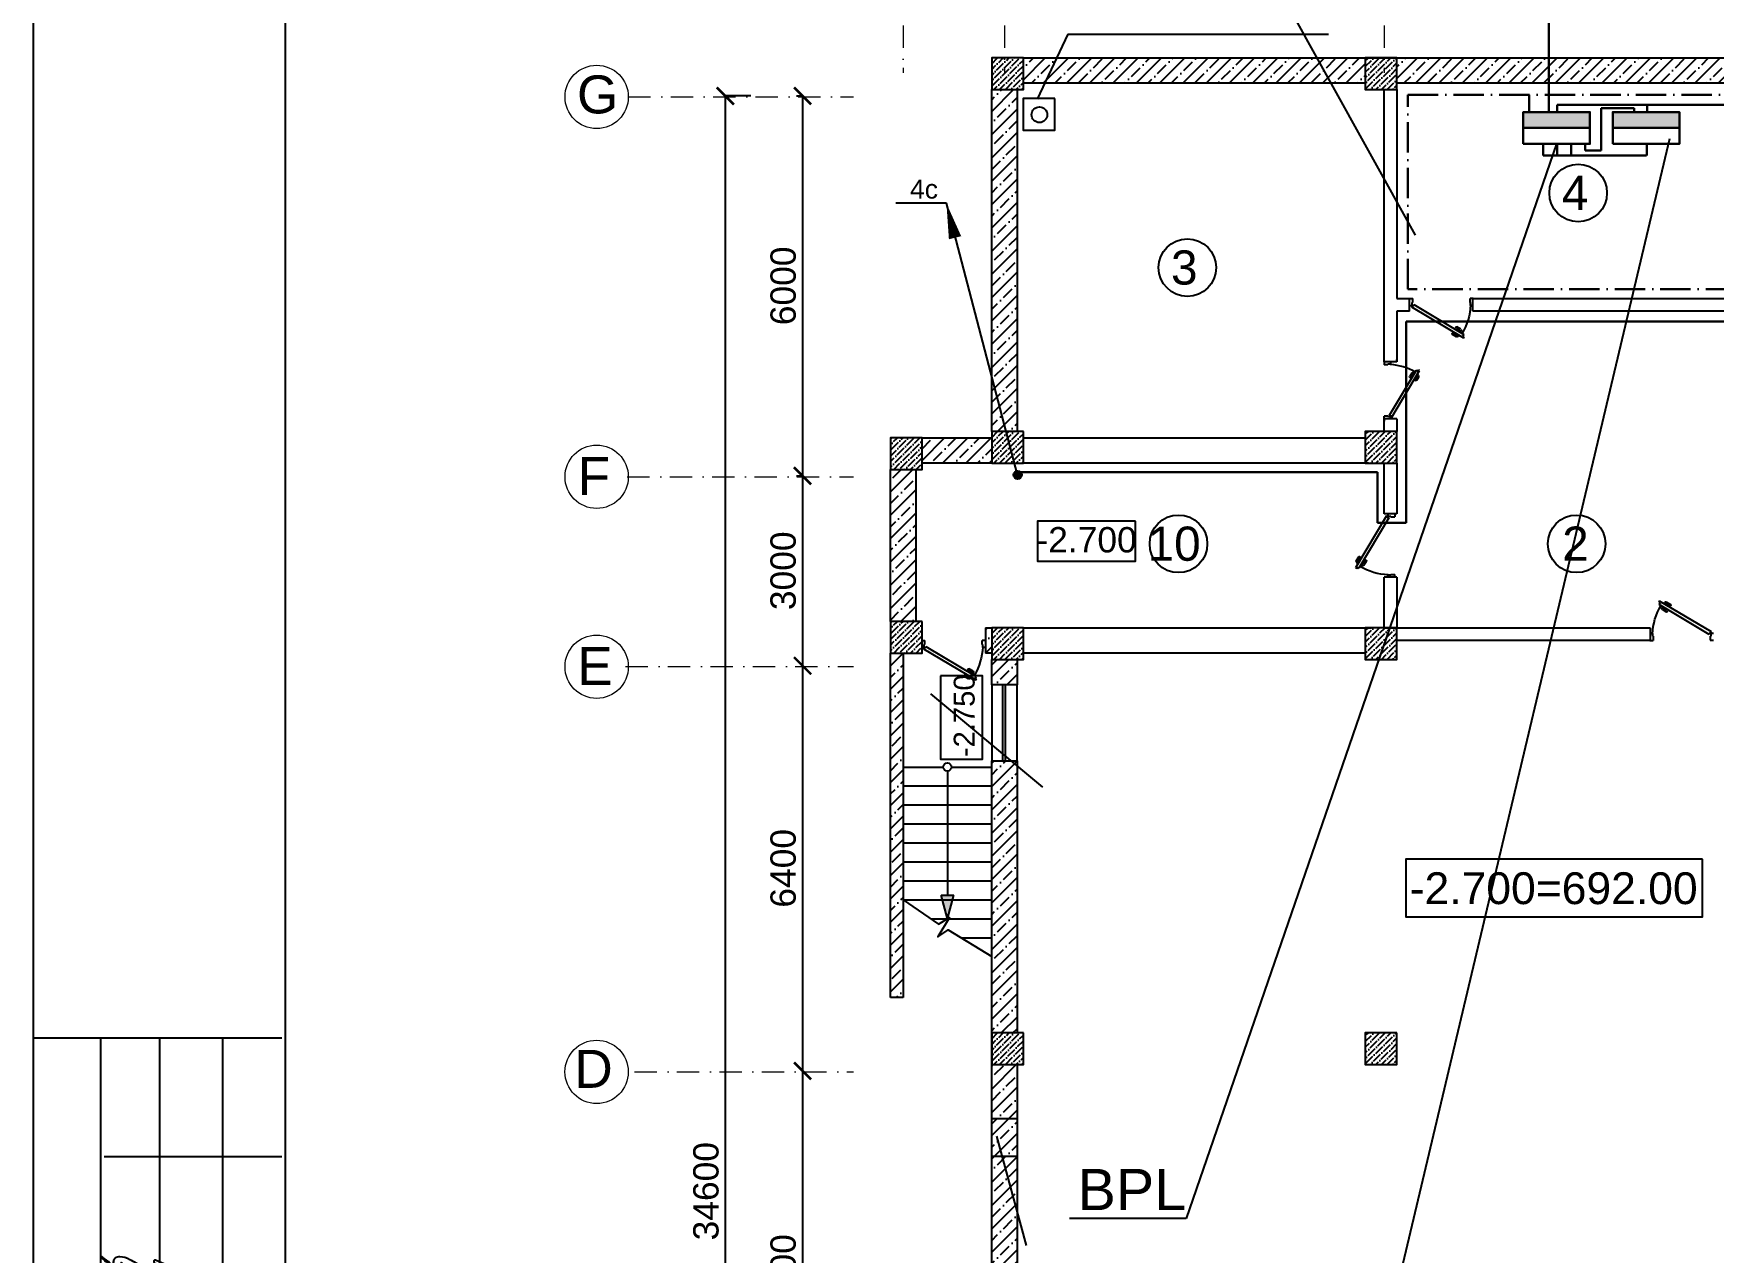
# Model space of a CAD drawing. Header units: millimetres. Extents: x 42452 to 2852333, y -419346 to 834876.
# Drawn here: x 2415634 to 2442167, y 661973 to 681225 of the extents above; entities that cross this region are included whole.
import ezdxf
from ezdxf import colors
from ezdxf.entities.mleader import LeaderData, LeaderLine
from ezdxf.math import Vec2, Vec3

# ---------------------------------------------------------------- set-up
doc = ezdxf.new("R2010")
doc.units = ezdxf.units.MM
doc.linetypes.add('ACAD_ISO10W100', pattern=[18, 12, -3, 0, -3])
doc.linetypes.add('Штрихпунктирная', pattern=[670.277762, 352.777767, -176.388884, 0, -141.111112])
for name, color, linetype, lineweight in [('0_Ном._пера__1', 7, 'Continuous', 15), ('0_Ном._пера__7', 7, 'Continuous', 60), ('c_dv_l x_tti-25_Ном._пера__21_Ном._пера__21', 7, 'Continuous', 30), ('memar', 7, 'Continuous', 25), ('Text blocks_Ном._пера__1', 7, 'Continuous', 15), ('ДВЕРИ', 7, 'Continuous', 5), ('надписи', 5, 'Continuous', 30), ('размер_Ном._пера__241_Ном._пера__7', 7, 'Continuous', 60), ('Соедин', 5, 'Continuous', 30), ('Соединение', 5, 'Continuous', 30), ('текст_свет', 5, 'Continuous', 30), ('Шит', 1, 'Continuous', 30), ('шкаф', 1, 'Continuous', 30)]:
    doc.layers.add(name, color=color, linetype=linetype, lineweight=lineweight)
doc.styles.get("Standard").update_dxf_attribs({"font": 'arial.ttf'})
doc.styles.add('СГЕНЕРИР_СТИЛЬ_1', font='arial.ttf')
doc.styles.add('СГЕНЕРИР_СТИЛЬ_5', font='')
doc.styles.get('СГЕНЕРИР_СТИЛЬ_5').set_extended_font_data('Arial Az Lat Кириллический')
doc.dimstyles.new('razmeri a-g', dxfattribs={"dimtxt": 400, "dimasz": 270, "dimexe": 1.25, "dimexo": 0.625, "dimgap": 100, "dimtad": 1, "dimdec": 0, "dimtxsty": 'Standard', "dimblk": 'ARCHTICK', "dimcen": 2.5, "dimadec": 0, "dimazin": 0, "dimtfac": 1, "dimtdec": 0, "dimtmove": 0, "dimatfit": 3, "dimfxl": 1, "dimarcsym": 0})
pattern_1 = [(45, (3113164.77, 2034173.07), (-183.847756, 183.847756), []), (45, (3113072.85, 2034265), (-183.847756, 183.847756), [194.999993, -64.999998, 0, -64.999998])]

# ---------------------------------------------------------------- blocks, each defined once
blk = doc.blocks.new('123vv')
at = {"layer": '0_Ном._пера__1', "linetype": 'Continuous', "lineweight": 25}
blk.add_line((41984, -698025), (38898, -698025), dxfattribs=at)
at = {"layer": '0_Ном._пера__1', "color": 5, "linetype": 'Continuous', "lineweight": 25, "flags": 128}
for points in [[(39821, -700413), (40908, -700763), (40586, -700737), (40531, -700741), (40477, -700753), (40426, -700775), (40379, -700804), (40338, -700841), (40303, -700884), (40276, -700932), (40257, -700984), (40266, -701058), (40286, -701129), (40317, -701196), (40358, -701258), (40408, -701313), (40467, -701359), (40512, -701383), (40561, -701399), (40612, -701408), (40663, -701408), (40714, -701401), (40763, -701385), (40787, -701368), (40808, -701347), (40826, -701323), (40839, -701296), (40849, -701268), (40854, -701239), (40854, -701209), (40849, -701180), (40840, -701151), (40827, -701125), (40771, -701030), (40702, -700945), (40620, -700871), (40568, -700837), (40512, -700811), (40509, -700811), (40507, -700812), (40505, -700814), (40503, -700815), (40501, -700817), (40500, -700820), (40499, -700822), (40499, -700825), (40499, -700827), (40499, -700830), (40500, -700832), (40501, -700834), (40503, -700836), (40505, -700838), (40507, -700839), (40510, -700840), (40512, -700840), (40515, -700840), (40546, -700832), (40576, -700818), (40603, -700800), (40627, -700777), (40629, -700748), (40628, -700718), (40621, -700689), (40610, -700661), (40594, -700636), (40575, -700613), (40552, -700594), (40526, -700579), (40499, -700568), (40470, -700561), (40440, -700559), (40433, -700559), (40427, -700559), (40420, -700561), (40414, -700564), (40409, -700567), (40404, -700572), (40400, -700577), (40397, -700583), (40395, -700590), (40394, -700596), (40394, -700603), (40396, -700609), (40398, -700616), (40402, -700621), (40406, -700626), (40411, -700631), (40417, -700634), (40423, -700636), (40430, -700637), (40437, -700637), (40443, -700636), (40466, -700629), (40488, -700619), (40508, -700606), (40525, -700590), (40539, -700571), (40550, -700549), (40551, -700514), (40546, -700479), (40536, -700446), (40520, -700415), (40499, -700387), (40473, -700362), (40444, -700343), (40412, -700328), (40405, -700328), (40397, -700329), (40390, -700331), (40384, -700334), (40378, -700338), (40373, -700343), (40369, -700349), (40366, -700356), (40364, -700363), (40363, -700370), (40364, -700377), (40366, -700384), (40369, -700391), (40373, -700397), (40378, -700402), (40384, -700406), (40390, -700410), (40397, -700412), (40404, -700413), (40412, -700412), (40419, -700410), (40444, -700400), (40467, -700386), (40488, -700369), (40505, -700349), (40520, -700326), (40511, -700295), (40497, -700266), (40479, -700239), (40456, -700216), (40430, -700198), (40401, -700183), (40217, -700037), (40015, -699918), (39798, -699827), (39795, -699825), (39791, -699823), (39786, -699822), (39782, -699822), (39778, -699823), (39774, -699824), (39770, -699826), (39766, -699828), (39763, -699832), (39761, -699835), (39759, -699839), (39758, -699843), (39757, -699847), (39758, -699852), (39759, -699856), (39761, -699860), (39763, -699864), (39766, -699867), (39769, -699869), (39773, -699871), (39777, -699873), (40657, -700188), (40873, -700218), (40871, -700225), (40868, -700232), (40864, -700238), (40859, -700244), (40853, -700248), (40846, -700252), (40839, -700254), (40831, -700255), (40824, -700255), (40816, -700254), (40809, -700252), (40693, -700184), (40586, -700105), (40578, -700096), (40571, -700087), (40566, -700076), (40563, -700065), (40561, -700053), (40562, -700042), (40565, -700030), (40570, -700020), (40576, -700010), (40584, -700001), (40593, -699994), (40604, -699989), (40615, -699985), (40626, -699984), (40638, -699984), (40650, -699986), (40661, -699991), (40656, -699986), (40652, -699981), (40649, -699975), (40648, -699969), (40647, -699962), (40647, -699956), (40649, -699950), (40651, -699944), (40655, -699938), (40659, -699933), (40664, -699929), (40669, -699926), (40676, -699924), (40682, -699922), (40688, -699922), (40695, -699923), (40701, -699925), (40776, -700003), (40862, -700068), (40956, -700120)], [(40114, -700786), (40096, -700791), (40079, -700800), (40064, -700811), (40051, -700825), (40040, -700841), (40032, -700858), (40027, -700876), (40025, -700895), (40027, -700914), (40031, -700932), (40038, -700950), (40048, -700966), (40061, -700980), (40076, -700992), (40092, -701001), (40110, -701007), (40251, -701054), (40396, -701085), (40532, -701105), (40665, -701144), (40842, -701195), (40902, -701220), (40958, -701252), (40967, -701267), (40973, -701282), (40976, -701299), (40977, -701315), (40975, -701332), (40970, -701347), (40962, -701362), (40953, -701376), (40941, -701387), (40933, -701395), (40923, -701401), (40913, -701406), (40903, -701409), (40892, -701410), (40881, -701409), (40870, -701407), (40860, -701402), (40850, -701397), (40380, -700937), (40255, -700831), (40119, -700739), (40110, -700731), (40100, -700726), (40089, -700722), (40078, -700720), (40066, -700720), (40055, -700722), (40044, -700726), (40041, -700732), (40040, -700738), (40040, -700745), (40040, -700752), (40042, -700758), (40045, -700764), (40049, -700769), (40054, -700774), (40059, -700778), (40066, -700780), (40072, -700782), (40749, -700991), (40757, -700993), (40765, -700993), (40773, -700993), (40781, -700990), (40788, -700987), (40795, -700983), (40801, -700977), (40806, -700971), (40810, -700964), (40813, -700957), (40748, -700906)]]:
    blk.add_lwpolyline(points, dxfattribs=at)
at = {"layer": '0_Ном._пера__1', "color": 5, "linetype": 'Continuous', "lineweight": 25}
for points, knots in [([(39692, -700580), (39688, -700572), (39683, -700564), (39676, -700564), (39669, -700563), (39660, -700569), (39657, -700575), (39651, -700590), (39672, -700608), (39692, -700610), (39706, -700611), (39720, -700603), (39725, -700593), (39734, -700575), (39718, -700552), (39701, -700531), (39641, -700450), (39591, -700397), (39537, -700342), (39451, -700255), (39355, -700164), (39251, -700075), (39166, -700002), (39076, -699931), (39002, -699873), (38958, -699838), (38919, -699808), (38847, -699759), (38840, -699754), (38833, -699749), (38831, -699749), (38829, -699749), (38839, -699761), (38849, -699772), (38918, -699847), (38958, -699868), (39005, -699899), (39076, -699948), (39163, -700023), (39249, -700091), (39358, -700177), (39466, -700251), (39578, -700304), (39613, -700321), (39649, -700335), (39693, -700350), (39700, -700353), (39708, -700355), (39713, -700356), (39747, -700365), (39661, -700312), (39599, -700267), (39469, -700175), (39442, -700118), (39386, -700055), (39340, -700002), (39275, -699944), (39209, -699878), (39205, -699874), (39201, -699870), (39199, -699867), (39176, -699844), (39240, -699911), (39288, -699956), (39354, -700019), (39389, -700038), (39429, -700061), (39465, -700081), (39505, -700103), (39565, -700135), (39609, -700159), (39664, -700188), (39676, -700161), (39679, -700152), (39678, -700136), (39676, -700123), (39670, -700098), (39658, -700078), (39644, -700060), (39618, -700022), (39587, -699985), (39553, -699953), (39492, -699895), (39419, -699852), (39342, -699814), (39287, -699787), (39231, -699763), (39168, -699764), (39137, -699764), (39104, -699770), (39083, -699790), (39070, -699803), (39061, -699821), (39057, -699840), (39053, -699864), (39059, -699888), (39068, -699910), (39092, -699964), (39141, -700007), (39195, -700025), (39264, -700048), (39341, -700029), (39415, -700025), (39467, -700023), (39517, -700028), (39568, -700025), (39604, -700023), (39640, -700018), (39676, -700025), (39701, -700030), (39726, -700042), (39745, -700059), (39768, -700081), (39781, -700111), (39790, -700142), (39803, -700187), (39807, -700231), (39810, -700276)], [0, 0, 0, 0, 1, 1, 1, 2, 2, 2, 3, 3, 3, 4, 4, 4, 5, 5, 5, 6, 6, 6, 7, 7, 7, 8, 8, 8, 9, 9, 9, 10, 10, 10, 11, 11, 11, 12, 12, 12, 13, 13, 13, 14, 14, 14, 15, 15, 15, 16, 16, 16, 17, 17, 17, 18, 18, 18, 19, 19, 19, 20, 20, 20, 21, 21, 21, 22, 22, 22, 23, 23, 23, 24, 24, 24, 25, 25, 25, 26, 26, 26, 27, 27, 27, 28, 28, 28, 29, 29, 29, 30, 30, 30, 31, 31, 31, 32, 32, 32, 33, 33, 33, 34, 34, 34, 35, 35, 35, 36, 36, 36, 37, 37, 37, 38, 38, 38, 39, 39, 39, 39]), ([(39330, -700734), (39267, -700678), (39205, -700621), (39155, -700560), (39127, -700525), (39102, -700488), (39055, -700460), (39039, -700450), (39020, -700441), (39007, -700449), (38998, -700455), (38992, -700471), (38993, -700484), (38995, -700509), (39021, -700523), (39045, -700535), (39106, -700568), (39157, -700592), (39209, -700620), (39346, -700692), (39488, -700785), (39623, -700876), (39683, -700916), (39740, -700955), (39791, -701006), (39827, -701041), (39859, -701082), (39874, -701130), (39885, -701167), (39886, -701209), (39884, -701246), (39883, -701282), (39879, -701314), (39844, -701354), (39814, -701389), (39761, -701430), (39760, -701407), (39760, -701402), (39762, -701392), (39765, -701383), (39778, -701329), (39777, -701283), (39765, -701238), (39747, -701172), (39709, -701106), (39680, -701047), (39630, -700944), (39609, -700858), (39486, -700746), (39397, -700665), (39255, -700570), (39285, -700584), (39299, -700591), (39343, -700617), (39380, -700640), (39429, -700670), (39465, -700695), (39503, -700716), (39553, -700745), (39608, -700769), (39677, -700799), (39688, -700804), (39700, -700809), (39707, -700810), (39736, -700816), (39669, -700745), (39623, -700698), (39560, -700632), (39539, -700611), (39476, -700570), (39448, -700552), (39413, -700529), (39404, -700524), (39384, -700511), (39495, -700579), (39566, -700621), (39613, -700650), (39643, -700666), (39681, -700678), (39710, -700686), (39744, -700691), (39778, -700697)], [0, 0, 0, 0, 1, 1, 1, 2, 2, 2, 3, 3, 3, 4, 4, 4, 5, 5, 5, 6, 6, 6, 7, 7, 7, 8, 8, 8, 9, 9, 9, 10, 10, 10, 11, 11, 11, 12, 12, 12, 13, 13, 13, 14, 14, 14, 15, 15, 15, 16, 16, 16, 17, 17, 17, 18, 18, 18, 19, 19, 19, 20, 20, 20, 21, 21, 21, 22, 22, 22, 23, 23, 23, 24, 24, 24, 25, 25, 25, 26, 26, 26, 27, 27, 27, 27]), ([(41075, -701565), (41029, -701427), (40983, -701289), (40934, -701152), (40886, -701018), (40833, -700885), (40781, -700751)], [0, 0, 0, 0, 1, 1, 1, 2, 2, 2, 2])]:
    blk.add_open_spline(points, degree=3, knots=knots, dxfattribs=at)
at = {"layer": 'размер_Ном._пера__241_Ном._пера__7', "linetype": 'Continuous', "lineweight": 25}
for p, q in [((41984, -695968), (37671, -695968)), ((38832, -695968), (38832, -712422)), ((39860, -695968), (39860, -712422)), ((40955, -695968), (40955, -712422)), ((42050, -702138), (38832, -702138)), ((42050, -706252), (38832, -706252)), ((42050, -712422), (37671, -712422))]:
    blk.add_line(p, q, dxfattribs=at)
at = {"layer": '0_Ном._пера__7', "linetype": 'Continuous', "lineweight": 25, "attachment_point": 4, "rotation": 90, "style": 'СГЕНЕРИР_СТИЛЬ_1'}
for s, insert, char_height in [('\\A1;{\\fArial|b0|i0|c204|p38;Q\\fArial Az Lat Кириллический|b0|i0|c0|p34;я\\fArial|b0|i0|c204|p38;mb\\fArial Az Lat Кириллический|b0|i0|c0|p34;я\\fArial|b0|i0|c204|p38;rova T.}', (39452, -706023), 405.697), ('\\A1;{\\fArial|b0|i0|c204|p38;B\\fArial Az Lat Кириллический|b0|i0|c0|p34;я\\fArial|b0|i0|c204|p38;d\\fArial Az Lat Кириллический|b0|i0|c0|p34;я\\fArial|b0|i0|c204|p38;lova S.}', (40323, -705845), 405.697), ('{S.K. Sekt.}', (39349, -711170), 405.7), ('{İ.V. Sekt. }', (40452, -711193), 405.7)]:
    blk.add_mtext(s, dxfattribs=dict(at, insert=insert, char_height=char_height))
at = {"layer": 'Text blocks_Ном._пера__1', "linetype": 'Continuous', "lineweight": 25, "insert": (38372, -704146), "char_height": 514.2, "attachment_point": 5, "rotation": 90, "style": 'СГЕНЕРИР_СТИЛЬ_5'}
blk.add_mtext('{\\fArial|b0|i0|c238|p34;Razılaşdırılmışdır}', dxfattribs=at)
blk = doc.blocks.new('qapi 700')
at = {"layer": 'ДВЕРИ', "color": 251, "lineweight": 25, "true_color": 0x636466}
for p, q in [((1281620, 90086), (1281659, 90086)), ((1281659, 90034), (1281659, 90086)), ((1282420, 90086), (1282380, 90086)), ((1282380, 90034), (1282380, 90085)), ((1281620, 89997), (1281651, 89997)), ((1281651, 89997), (1281651, 90034)), ((1281651, 90034), (1281659, 90034)), ((1282368, 90010), (1281735, 89633)), ((1282395, 89980), (1281741, 89591)), ((1282382, 89987), (1282368, 90010)), ((1282388, 90034), (1282380, 90034)), ((1282388, 89991), (1282382, 89987)), ((1282388, 89997), (1282388, 90034)), ((1282420, 89997), (1282388, 89997)), ((1282420, 89997), (1282388, 89997)), ((1282395, 89980), (1282388, 89991)), ((1281812, 89685), (1281762, 89656)), ((1281762, 89656), (1281765, 89651)), ((1281776, 89665), (1281770, 89676)), ((1281775, 89698), (1281826, 89728)), ((1281787, 89613), (1281837, 89642)), ((1281792, 89676), (1281793, 89674)), ((1281835, 89712), (1281794, 89687)), ((1281814, 89681), (1281812, 89685)), ((1281872, 89650), (1281831, 89626)), ((1281837, 89642), (1281835, 89646)), ((1281836, 89725), (1281838, 89722)), ((1281884, 89645), (1281883, 89647)), ((1281733, 89605), (1281747, 89613)), ((1281741, 89591), (1281733, 89605)), ((1281747, 89613), (1281735, 89633)), ((1281785, 89617), (1281787, 89613)), ((1281802, 89622), (1281809, 89609)), ((1281820, 89629), (1281818, 89631)), ((1281831, 89604), (1281881, 89634))]:
    blk.add_line(p, q, dxfattribs=at)
for centre, radius, start, end in [((1282471, 90052), 821, 183.4077, 209.5706), ((1281783, 89684), 15.9, 120.7133, 210.7133), ((1281798, 89680), 7.94, 120.7133, 210.7133), ((1281830, 89721), 7.94, 30.7133, 120.7133), ((1281831, 89718), 7.94, 300.7133, 30.7133), ((1281876, 89643), 7.94, 30.7133, 120.7133), ((1281877, 89641), 7.94, 300.7133, 30.7133), ((1281823, 89617), 15.9, 210.7133, 300.7133), ((1281827, 89633), 7.94, 210.7133, 300.7133)]:
    blk.add_arc(centre, radius, start, end, dxfattribs=at)
blk = doc.blocks.new('_ArchTick')
at = {"color": 0, "linetype": 'ByBlock', "const_width": 0.15}
blk.add_lwpolyline([(-0.5, -0.5), (0.5, 0.5)], dxfattribs=at)
blk = doc.blocks.new('*D80')
at = {"layer": 'Defpoints', "color": 0, "lineweight": 30, "transparency": 16777216}
for p in [(2426964, 680240), (2426560, 645640), (2426964, 645640)]:
    blk.add_point(p, dxfattribs=at)
at = {"layer": 'memar', "color": 0, "lineweight": -2, "transparency": 16777216}
for p, q in [((2426964, 680240), (2426559, 680240)), ((2426560, 680240), (2426560, 645640)), ((2426964, 645640), (2426559, 645640))]:
    blk.add_line(p, q, dxfattribs=at)
at = {"layer": 'memar', "color": 0, "lineweight": -2, "transparency": 16777216, "xscale": 270, "yscale": 270, "zscale": 270}
for p, rotation in [((2426560, 680240), 90), ((2426560, 645640), 270)]:
    blk.add_blockref('_ArchTick', p, dxfattribs=dict(at, rotation=rotation))
at = {"layer": 'memar', "color": 0, "lineweight": 15, "transparency": 16777216, "insert": (2426256, 662940), "char_height": 400, "attachment_point": 5, "rotation": 90}
blk.add_mtext('34600', dxfattribs=at)
blk = doc.blocks.new('*D81')
at = {"layer": 'Defpoints', "color": 0, "lineweight": 30, "transparency": 16777216}
for p in [(2427682, 680240), (2427682, 674240), (2427780, 674240)]:
    blk.add_point(p, dxfattribs=at)
at = {"layer": 'memar', "color": 0, "lineweight": -2, "transparency": 16777216}
for p, q in [((2427682, 680240), (2427781, 680240)), ((2427780, 680240), (2427780, 674240)), ((2427682, 674240), (2427781, 674240))]:
    blk.add_line(p, q, dxfattribs=at)
at = {"layer": 'memar', "color": 0, "lineweight": -2, "transparency": 16777216, "xscale": 270, "yscale": 270, "zscale": 270}
for p, rotation in [((2427780, 680240), 90), ((2427780, 674240), 270)]:
    blk.add_blockref('_ArchTick', p, dxfattribs=dict(at, rotation=rotation))
at = {"layer": 'memar', "color": 0, "lineweight": 15, "transparency": 16777216, "insert": (2427475, 677240), "char_height": 400, "attachment_point": 5, "rotation": 90}
blk.add_mtext('6000', dxfattribs=at)
blk = doc.blocks.new('*D82')
at = {"layer": 'Defpoints', "color": 0, "lineweight": 30, "transparency": 16777216}
for p in [(2427682, 674240), (2427780, 671240), (2427780, 671240)]:
    blk.add_point(p, dxfattribs=at)
at = {"layer": 'memar', "color": 0, "lineweight": -2, "transparency": 16777216}
for p, q in [((2427682, 674240), (2427781, 674240)), ((2427780, 674240), (2427780, 671240)), ((2427780, 671240), (2427781, 671240))]:
    blk.add_line(p, q, dxfattribs=at)
at = {"layer": 'memar', "color": 0, "lineweight": -2, "transparency": 16777216, "xscale": 270, "yscale": 270, "zscale": 270}
for p, rotation in [((2427780, 674240), 90), ((2427780, 671240), 270)]:
    blk.add_blockref('_ArchTick', p, dxfattribs=dict(at, rotation=rotation))
at = {"layer": 'memar', "color": 0, "lineweight": 15, "transparency": 16777216, "insert": (2427475, 672740), "char_height": 400, "attachment_point": 5, "rotation": 90}
blk.add_mtext('3000', dxfattribs=at)
blk = doc.blocks.new('*D83')
at = {"layer": 'Defpoints', "color": 0, "lineweight": 30, "transparency": 16777216}
for p in [(2427780, 671240), (2427780, 664840), (2427780, 664840)]:
    blk.add_point(p, dxfattribs=at)
at = {"layer": 'memar', "color": 0, "lineweight": -2, "transparency": 16777216}
for p, q in [((2427780, 671240), (2427781, 671240)), ((2427780, 671240), (2427780, 664840)), ((2427780, 664840), (2427781, 664840))]:
    blk.add_line(p, q, dxfattribs=at)
at = {"layer": 'memar', "color": 0, "lineweight": -2, "transparency": 16777216, "xscale": 270, "yscale": 270, "zscale": 270}
for p, rotation in [((2427780, 671240), 90), ((2427780, 664840), 270)]:
    blk.add_blockref('_ArchTick', p, dxfattribs=dict(at, rotation=rotation))
at = {"layer": 'memar', "color": 0, "lineweight": 15, "transparency": 16777216, "insert": (2427475, 668040), "char_height": 400, "attachment_point": 5, "rotation": 90}
blk.add_mtext('6400', dxfattribs=at)
blk = doc.blocks.new('*D84')
at = {"layer": 'Defpoints', "color": 0, "lineweight": 30, "transparency": 16777216}
for p in [(2427780, 664840), (2427307, 658440), (2427780, 658440)]:
    blk.add_point(p, dxfattribs=at)
at = {"layer": 'memar', "color": 0, "lineweight": -2, "transparency": 16777216}
for p, q in [((2427780, 664840), (2427781, 664840)), ((2427780, 664840), (2427780, 658440)), ((2427308, 658440), (2427781, 658440))]:
    blk.add_line(p, q, dxfattribs=at)
at = {"layer": 'memar', "color": 0, "lineweight": -2, "transparency": 16777216, "xscale": 270, "yscale": 270, "zscale": 270}
for p, rotation in [((2427780, 664840), 90), ((2427780, 658440), 270)]:
    blk.add_blockref('_ArchTick', p, dxfattribs=dict(at, rotation=rotation))
at = {"layer": 'memar', "color": 0, "lineweight": 15, "transparency": 16777216, "insert": (2427475, 661640), "char_height": 400, "attachment_point": 5, "rotation": 90}
blk.add_mtext('6400', dxfattribs=at)
blk = doc.blocks.new('ПГ')
at = {"layer": 'Шит'}
blk.add_hatch(color=256, dxfattribs=at).paths.add_polyline_path([(-470, 228), (-470, 3), (470, 3), (470, 228)])
blk.add_line((470, 228), (-470, 228), dxfattribs=at)
blk.add_lwpolyline([(-470, 452), (-470, 3), (470, 3), (470, 452)], close=True, dxfattribs=at)
blk = doc.blocks.new('t')
at = {"layer": 'Соедин', "lineweight": -3}
blk.add_hatch(color=256, dxfattribs=at).paths.add_polyline_path([(-65, 0, 1), (65, 0, 1)])
blk.add_circle((0, 0), 65.1, dxfattribs=at)

msp = doc.modelspace()

# ---------------------------------------------------------------- hatches: boundary and pattern name
at = {"layer": 'memar', "lineweight": 25}
h = msp.add_hatch(dxfattribs=at)
h.set_pattern_fill('ANSI36', color=256, scale=500)
h.set_pattern_definition([(45, (837799.32, 2963253.95), (33.1456304, 121.533978), [156.25, -31.25, 0, -31.25])])
h.paths.add_polyline_path([(2430767.71721, 680840.28762), (2430767.71721, 680340.28762), (2431267.71721, 680340.28762), (2431267.71721, 680840.28762)])
at = {"layer": 'memar', "linetype": 'Continuous', "lineweight": 25, "true_color": 0x000000}
h = msp.add_hatch(dxfattribs=at)
h.set_pattern_fill('ЖЕЛЕЗОБЕТОН', color=18, style=0, pattern_type=2)
h.set_pattern_definition(pattern_1)
h.paths.add_polyline_path([(2431267.71721, 680440.28762), (2431267.71721, 680840.28762), (2436667.91214, 680840.28762), (2436667.91214, 680440.28762)])
at = {"layer": 'memar', "lineweight": 25}
h = msp.add_hatch(dxfattribs=at)
h.set_pattern_fill('ANSI36', color=256, scale=500)
h.set_pattern_definition([(45, (831899.124, 2963253.95), (33.1456304, 121.533978), [156.25, -31.25, 0, -31.25])])
h.paths.add_polyline_path([(2436667.91214, 680840.28762), (2436667.91214, 680340.28762), (2437167.91214, 680340.28762), (2437167.91214, 680840.28762)])
at = {"layer": 'memar', "linetype": 'Continuous', "lineweight": 25, "true_color": 0x000000}
h = msp.add_hatch(dxfattribs=at)
h.set_pattern_fill('ЖЕЛЕЗОБЕТОН', color=18, style=0, pattern_type=2)
h.set_pattern_definition(pattern_1)
h.paths.add_polyline_path([(2437167.91214, 680440.28762), (2437167.91214, 680840.28762), (2442717.71721, 680840.28762), (2442717.71721, 680440.28762)])
h = msp.add_hatch(dxfattribs=at)
h.set_pattern_fill('ЖЕЛЕЗОБЕТОН', color=18, style=0, pattern_type=2)
h.set_pattern_definition(pattern_1)
h.paths.add_polyline_path([(2431167.91214, 674940.28193), (2430767.91214, 674940.28193), (2430767.91214, 680340.28762), (2431167.91214, 680340.28762)])
at = {"layer": 'memar', "lineweight": 25}
h = msp.add_hatch(dxfattribs=at)
h.set_pattern_fill('ANSI36', color=256, scale=500)
h.set_pattern_definition([(45, (839399.124, 2957253.946), (33.1456304, 121.533978), [156.25, -31.25, 0, -31.25])])
h.paths.add_polyline_path([(2429167.91214, 674840.28193), (2429167.91214, 674340.28193), (2429667.91214, 674340.28193), (2429667.91214, 674840.28193)])
at = {"layer": 'memar', "linetype": 'Continuous', "lineweight": 25, "true_color": 0x000000}
h = msp.add_hatch(dxfattribs=at)
h.set_pattern_fill('ЖЕЛЕЗОБЕТОН', color=18, style=0, pattern_type=2)
h.set_pattern_definition(pattern_1)
h.paths.add_polyline_path([(2429667.71721, 674440.28193), (2429667.71721, 674840.28193), (2430767.89352, 674840.28193), (2430767.89352, 674440.28193)])
at = {"layer": 'memar', "lineweight": 25}
h = msp.add_hatch(dxfattribs=at)
h.set_pattern_fill('ANSI36', color=256, scale=500)
h.set_pattern_definition([(45, (837799.124, 2957353.946), (33.1456304, 121.533978), [156.25, -31.25, 0, -31.25])])
h.paths.add_polyline_path([(2430767.91214, 674940.28193), (2430767.91214, 674440.28193), (2431267.91214, 674440.28193), (2431267.91214, 674940.28193)])
h = msp.add_hatch(dxfattribs=at)
h.set_pattern_fill('ANSI36', color=256, scale=500)
h.set_pattern_definition([(45, (831899.124, 2957353.946), (33.1456304, 121.533978), [156.25, -31.25, 0, -31.25])])
h.paths.add_polyline_path([(2436667.91214, 674940.28193), (2436667.91214, 674440.28193), (2437167.91214, 674440.28193), (2437167.91214, 674940.28193)])
at = {"layer": 'memar', "linetype": 'Continuous', "lineweight": 25, "true_color": 0x000000}
h = msp.add_hatch(dxfattribs=at)
h.set_pattern_fill('ЖЕЛЕЗОБЕТОН', color=18, style=0, pattern_type=2)
h.set_pattern_definition(pattern_1)
h.paths.add_polyline_path([(2429567.71736, 671940.28193), (2429167.91214, 671940.28193), (2429167.91214, 674340.28193), (2429567.71736, 674340.28193)])
at = {"layer": 'memar', "lineweight": 25}
h = msp.add_hatch(dxfattribs=at)
h.set_pattern_fill('ANSI36', color=256, scale=500)
h.set_pattern_definition([(45, (839399.124, 2954353.946), (33.1456304, 121.533978), [156.25, -31.25, 0, -31.25])])
h.paths.add_polyline_path([(2429167.91214, 671940.28193), (2429167.91214, 671440.28193), (2429667.91214, 671440.28193), (2429667.91214, 671940.28193)])
at = {"layer": 'memar', "linetype": 'Continuous', "lineweight": 25, "true_color": 0x000000}
h = msp.add_hatch(dxfattribs=at)
h.set_pattern_fill('ЖЕЛЕЗОБЕТОН', color=18, style=0, pattern_type=2)
h.set_pattern_definition(pattern_1)
h.paths.add_polyline_path([(2430767.71721, 671440.28193), (2430667.91214, 671440.28193), (2430667.91214, 671555.28193), (2430667.91214, 671840.28193), (2430767.71721, 671840.28193)])
at = {"layer": 'memar', "lineweight": 25}
h = msp.add_hatch(dxfattribs=at)
h.set_pattern_fill('ANSI36', color=256, scale=500)
h.set_pattern_definition([(45, (837799.124, 2954253.946), (33.1456304, 121.533978), [156.25, -31.25, 0, -31.25])])
h.paths.add_polyline_path([(2430767.91214, 671840.28193), (2430767.91214, 671340.28193), (2431267.91214, 671340.28193), (2431267.91214, 671840.28193)])
h = msp.add_hatch(dxfattribs=at)
h.set_pattern_fill('ANSI36', color=256, scale=500)
h.set_pattern_definition([(45, (831899.32, 2954253.946), (33.1456304, 121.533978), [156.25, -31.25, 0, -31.25])])
h.paths.add_polyline_path([(2436667.71721, 671840.28193), (2436667.71721, 671340.28193), (2437167.71721, 671340.28193), (2437167.71721, 671840.28193)])
at = {"layer": 'memar', "linetype": 'Continuous', "lineweight": 25, "true_color": 0x000000}
h = msp.add_hatch(dxfattribs=at)
h.set_pattern_fill('ЖЕЛЕЗОБЕТОН', color=18, style=0, pattern_type=2)
h.set_pattern_definition([(45, (3158565.14, 2034173.07), (-183.847756, 183.847756), []), (45, (3158473.22, 2034265), (-183.847756, 183.847756), [194.999993, -64.999998, 0, -64.999998])])
h.paths.add_polyline_path([(2429167.71736, 671440.28193), (2429367.71736, 671440.28193), (2429367.71736, 666000.28193), (2429167.71736, 666000.28193)])
h = msp.add_hatch(dxfattribs=at)
h.set_pattern_fill('ЖЕЛЕЗОБЕТОН', color=18, style=0, pattern_type=2)
h.set_pattern_definition([(45, (3113164.77, 2034073.07), (-183.847756, 183.847756), []), (45, (3113072.85, 2034165), (-183.847756, 183.847756), [194.999993, -64.999998, 0, -64.999998])])
h.paths.add_polyline_path([(2430767.71736, 671340.28193), (2431167.71736, 671340.28193), (2431167.71736, 670940.28193), (2430937.71736, 670940.28193), (2430887.71736, 670940.28193), (2430767.71736, 670940.28193)])
h = msp.add_hatch(dxfattribs=at)
h.set_pattern_fill('ЖЕЛЕЗОБЕТОН', color=18, style=0, pattern_type=2)
h.set_pattern_definition(pattern_1)
h.paths.add_polyline_path([(2431167.71736, 665440.28193), (2430767.71736, 665440.28193), (2430767.71736, 669740.28193), (2430887.71736, 669740.28193), (2430937.71736, 669740.28193), (2431167.71736, 669740.28193)])
msp.add_hatch(color=18, dxfattribs=at).paths.add_polyline_path([(2430067.71721, 667240.28193), (2430167.71721, 667613.48693), (2429967.71721, 667613.48693)])
at = {"layer": 'memar', "lineweight": 25}
h = msp.add_hatch(dxfattribs=at)
h.set_pattern_fill('ANSI36', color=256, scale=500)
h.set_pattern_definition([(45, (837799.32, 2947853.946), (33.1456304, 121.533978), [156.25, -31.25, 0, -31.25])])
h.paths.add_polyline_path([(2430767.71736, 665440.28193), (2430767.71736, 664940.28193), (2431267.71736, 664940.28193), (2431267.71736, 665440.28193)])
h = msp.add_hatch(dxfattribs=at)
h.set_pattern_fill('ANSI36', color=256, scale=500)
h.set_pattern_definition([(45, (831899.32, 2947853.946), (33.1456304, 121.533978), [156.25, -31.25, 0, -31.25])])
h.paths.add_polyline_path([(2436667.71721, 665440.28193), (2436667.71721, 664940.28193), (2437167.71721, 664940.28193), (2437167.71721, 665440.28193)])
at = {"layer": 'memar', "linetype": 'Continuous', "lineweight": 25, "true_color": 0x000000}
h = msp.add_hatch(dxfattribs=at)
h.set_pattern_fill('ЖЕЛЕЗОБЕТОН', color=18, style=0, pattern_type=2)
h.set_pattern_definition(pattern_1)
h.paths.add_polyline_path([(2431167.71736, 659040.28193), (2430767.71736, 659040.28193), (2430767.71736, 664940.28193), (2431167.71736, 664940.28193)])

# ---------------------------------------------------------------- linework, layer by layer
at = {"layer": 'c_dv_l x_tti-25_Ном._пера__21_Ном._пера__21', "linetype": 'Continuous', "lineweight": 25, "flags": 128}
for points in [[(2415634.38163, 691602.70891), (2499241.93363, 691602.70891), (2499241.93363, 632480.22571), (2415634.38163, 632480.22571)], [(2419615.69363, 690607.38091), (2498246.60563, 690607.38091), (2498246.60563, 633475.55371), (2419615.69363, 633475.55371)]]:
    msp.add_lwpolyline(points, close=True, dxfattribs=at)
at = {"layer": 'memar', "color": 18, "lineweight": 25, "true_color": 0x000000}
for p, q in [((2431971.77389, 681216.62089), (2431486.19074, 680188.5727)), ((2431971.77389, 681216.62089), (2436087.23303, 681216.62089)), ((2431573.18892, 669319.14989), (2429803.87535, 670793.9187)), ((2431317.86865, 662079.85919), (2430848.34933, 663809.21762))]:
    msp.add_line(p, q, dxfattribs=at)
at = {"layer": 'memar', "linetype": 'Штрихпунктирная', "lineweight": 15}
for p, q in [((2425028.0487, 680225.78385), (2428584.08126, 680225.78385)), ((2425010.75293, 674225.77816), (2428584.08126, 674225.77816)), ((2424983.64102, 671225.77816), (2428584.08126, 671225.77816)), ((2425125.65443, 664825.77816), (2428584.08126, 664825.77816))]:
    msp.add_line(p, q, dxfattribs=at)
at = {"layer": 'memar', "color": 0, "lineweight": 25}
for p, q in [((2437368.10692, 676840.28193), (2437368.10692, 677040.28193)), ((2438368.10692, 676840.28193), (2438368.10692, 677040.28193)), ((2436968.10692, 676039.96164), (2436968.10692, 676076.96164)), ((2437168.10692, 676039.96164), (2437168.10692, 676076.96164)), ((2437053.10692, 676039.96164), (2436968.10692, 676039.96164)), ((2437168.10692, 676039.96164), (2437053.10692, 676039.96164)), ((2436968.10692, 675139.96164), (2436968.10692, 675102.96164)), ((2437053.10692, 675139.96164), (2436968.10692, 675139.96164)), ((2437168.10692, 675139.96164), (2437053.10692, 675139.96164)), ((2437168.10692, 675139.96164), (2437168.10692, 675102.96164)), ((2437168.10692, 673640.07299), (2436968.10692, 673640.07299)), ((2437168.10692, 672640.07298), (2436968.10692, 672640.07298)), ((2431157.63541, 664084.47418), (2430757.63541, 664084.47418)), ((2431167.91214, 663485.66472), (2430767.91214, 663485.66472))]:
    msp.add_line(p, q, dxfattribs=at)
at = {"layer": 'memar', "linetype": 'Continuous', "lineweight": 25}
for p, q in [((2429367.71721, 669640.28193), (2430001.9174, 669640.28193)), ((2430067.71721, 669574.48212), (2430067.71721, 667613.48693)), ((2430133.51703, 669640.28193), (2430767.71721, 669640.28193)), ((2429367.71721, 669340.28193), (2430767.71721, 669340.28193)), ((2429367.71721, 669040.28193), (2430767.71721, 669040.28193)), ((2429367.71721, 668740.28193), (2430767.71721, 668740.28193)), ((2429367.71721, 668440.28193), (2430767.71721, 668440.28193)), ((2429367.71721, 668140.28193), (2430767.71721, 668140.28193)), ((2429367.71721, 667840.28193), (2430767.71721, 667840.28193)), ((2430067.71721, 667240.28193), (2429967.71721, 667613.48693)), ((2429967.71721, 667613.48693), (2430167.71721, 667613.48693)), ((2430067.71721, 667240.28193), (2430167.71721, 667613.48693)), ((2429367.71721, 667540.28193), (2430767.71721, 667540.28193)), ((2429810.69222, 667240.28193), (2430067.82343, 667240.28193)), ((2430090.03238, 667240.28193), (2430767.71721, 667240.28193)), ((2430287.09286, 666940.28193), (2430767.71721, 666940.28193))]:
    msp.add_line(p, q, dxfattribs=at)
at = {"layer": 'memar', "linetype": 'Штрихпунктирная', "lineweight": 15, "flags": 128}
for points in [[(2429367.71736, 682692.42895), (2429367.71736, 680607.01451)], [(2430967.71736, 682692.42895), (2430967.71736, 680607.01451)], [(2436967.71736, 682692.42895), (2436967.71736, 680607.01451)]]:
    msp.add_lwpolyline(points, dxfattribs=at)
at = {"layer": 'memar', "color": 3, "lineweight": 25}
for points in [[(2431267.71721, 680840.28762), (2430767.71721, 680840.28762), (2430767.71721, 680340.28762), (2431267.71721, 680340.28762)], [(2437167.91214, 680840.28762), (2436667.91214, 680840.28762), (2436667.91214, 680340.28762), (2437167.91214, 680340.28762)], [(2429667.91214, 674840.28193), (2429167.91214, 674840.28193), (2429167.91214, 674340.28193), (2429667.91214, 674340.28193)], [(2431267.91214, 674940.28193), (2430767.91214, 674940.28193), (2430767.91214, 674440.28193), (2431267.91214, 674440.28193)], [(2437167.91214, 674940.28193), (2436667.91214, 674940.28193), (2436667.91214, 674440.28193), (2437167.91214, 674440.28193)], [(2429667.91214, 671940.28193), (2429167.91214, 671940.28193), (2429167.91214, 671440.28193), (2429667.91214, 671440.28193)], [(2431267.91214, 671840.28193), (2430767.91214, 671840.28193), (2430767.91214, 671340.28193), (2431267.91214, 671340.28193)], [(2437167.71721, 671840.28193), (2436667.71721, 671840.28193), (2436667.71721, 671340.28193), (2437167.71721, 671340.28193)], [(2431267.71736, 665440.28193), (2430767.71736, 665440.28193), (2430767.71736, 664940.28193), (2431267.71736, 664940.28193)], [(2437167.71721, 665440.28193), (2436667.71721, 665440.28193), (2436667.71721, 664940.28193), (2437167.71721, 664940.28193)]]:
    msp.add_lwpolyline(points, close=True, dxfattribs=at)
at = {"layer": 'memar', "color": 0, "lineweight": 25}
for points in [[(2431267.71721, 680840.28762), (2472667.71721, 680840.28762)], [(2430767.91214, 674940.28193), (2430767.91214, 680340.28762)], [(2431167.91214, 680340.28762), (2431167.91214, 674940.28193)], [(2436667.91214, 680440.28762), (2431267.71721, 680440.28762)], [(2436968.10692, 676039.96165), (2436968.10692, 680340.28762)], [(2442667.91214, 680440.28762), (2437167.91214, 680440.28762)], [(2437168.10692, 680340.28762), (2437168.10692, 677040.28193)], [(2437168.10692, 677040.28193), (2437368.10692, 677040.28193)], [(2438368.10692, 677040.28193), (2442767.91214, 677040.28193)], [(2437168.10692, 676840.28193), (2437168.10692, 676039.96165)], [(2437368.10692, 676840.28193), (2437168.10692, 676840.28193)], [(2443367.91214, 676840.28193), (2438368.10692, 676840.28193)], [(2436968.10692, 674940.28193), (2436968.10692, 675139.96162)], [(2437168.10692, 675139.96162), (2437168.10692, 674940.28193)], [(2429667.91214, 674840.28193), (2430767.89352, 674840.28193)], [(2431268.08844, 674840.28193), (2436667.91214, 674840.28193)], [(2429167.91214, 671940.28193), (2429167.91214, 674340.28193)], [(2429567.71736, 674340.28193), (2429567.71736, 671940.28193)], [(2430767.91214, 674440.28193), (2429667.71721, 674440.28193)], [(2436717.91214, 674440.28193), (2431268.08844, 674440.28193)], [(2436968.10692, 673640.07299), (2436968.10692, 674440.28193)], [(2437168.10692, 674440.28193), (2437168.10692, 673640.07299)], [(2436968.10692, 671840.28193), (2436968.10692, 672640.07298)], [(2437168.10692, 672640.07298), (2437168.10692, 671840.28193)], [(2430667.91214, 671840.28193), (2430767.91214, 671840.28193)], [(2430667.91214, 671840.28193), (2430667.91214, 671440.28193)], [(2441168.14829, 671840.28193), (2441168.14829, 671640.28193)], [(2429167.71736, 666000.28193), (2429167.71736, 671440.28193)], [(2429367.71736, 671440.28193), (2429367.71736, 666000.28193)], [(2430767.71721, 671440.28193), (2430667.91214, 671440.28193)], [(2429367.71736, 666000.28193), (2429167.71736, 666000.28193)]]:
    msp.add_lwpolyline(points, dxfattribs=at)
for points in [[(2431764.61425, 680196.82501), (2431264.61425, 680196.82501), (2431264.61425, 679696.82501), (2431764.61425, 679696.82501)], [(2430767.71736, 670940.28193), (2430767.71736, 669740.28193), (2431167.71736, 669740.28193), (2431167.71736, 670940.28193)]]:
    msp.add_lwpolyline(points, close=True, dxfattribs=at)
at = {"layer": 'memar', "linetype": 'Continuous', "lineweight": 25, "flags": 128}
for points in [[(2433041.26823, 673521.89461), (2431490.63612, 673521.89461), (2431490.63612, 672893.32282), (2433041.26823, 672893.32282)], [(2429959.42003, 671077.9865), (2429959.42003, 669762.27135), (2430624.53619, 669762.27135), (2430622.44299, 671077.9865)]]:
    msp.add_lwpolyline(points, close=True, dxfattribs=at)
at = {"layer": 'memar', "color": 0, "lineweight": 25, "flags": 128}
for points in [[(2431267.91214, 671840.28193), (2436767.91214, 671840.28193)], [(2436967.91214, 671840.28193), (2441168.14829, 671840.28193)], [(2441168.14829, 671640.28193), (2437167.71721, 671640.28193)], [(2430767.71736, 670940.28193), (2430767.71736, 671340.28193)], [(2431167.71736, 671340.28193), (2431167.71736, 670940.28193)], [(2436667.71721, 671440.28193), (2431267.71721, 671440.28193)], [(2430767.71736, 646240.28193), (2430767.71736, 669740.28193)], [(2431167.71736, 669740.28193), (2431167.71736, 665440.28193)], [(2431167.71736, 664940.28193), (2431167.71736, 659040.28193)]]:
    msp.add_lwpolyline(points, dxfattribs=at)
at = {"layer": 'memar', "color": 146, "lineweight": 25, "true_color": 0x105689}
msp.add_lwpolyline([(2430936.57995, 669740.28193), (2430986.57995, 669740.28193), (2430986.57995, 670940.28193), (2430936.57995, 670940.28193)], close=True, dxfattribs=at)
at = {"layer": 'memar', "color": 1, "linetype": 'Continuous', "lineweight": 25, "flags": 128}
msp.add_lwpolyline([(2441996.50437, 668183.74909), (2437310.52857, 668183.74909), (2437310.52857, 667275.87504), (2441996.50437, 667275.87504)], close=True, dxfattribs=at)
at = {"layer": 'memar', "lineweight": 25}
msp.add_lwpolyline([(2429367.71721, 667540.28193), (2429929.78399, 667159.62832), (2430102.4535, 667260.51557), (2429917.96867, 666959.99517), (2430082.44002, 667065.91515), (2430767.71721, 666645.23407)], dxfattribs=at)
at = {"layer": 'memar', "linetype": 'Continuous', "lineweight": 15}
for centre in [(2424528.05028, 680224.5283), (2424528.05028, 674224.52261), (2424528.05028, 671224.52261), (2424527.85535, 664824.52261)]:
    msp.add_circle(centre, 500, dxfattribs=at)
at = {"layer": 'memar', "color": 0, "lineweight": 25}
for centre, radius in [((2431521.51401, 679943.0961), 124.22794), ((2440030.69785, 678707.02063), 454.87332), ((2433858.91322, 677528.53471), 454.87332), ((2433717.93984, 673165.64275), 454.87332), ((2440006.70355, 673165.64275), 454.87332)]:
    msp.add_circle(centre, radius, dxfattribs=at)
at = {"layer": 'memar', "linetype": 'Continuous', "lineweight": 25}
msp.add_circle((2430067.71721, 669640.28193), 65.79981, dxfattribs=at)
at = {"layer": 'надписи', "color": 0, "lineweight": -3}
msp.add_line((2432964.45341, 686138.21088, 13401.31672), (2437456.28152, 678042.91418), dxfattribs=at)
at = {"layer": 'Соединение', "color": 0, "lineweight": -3}
for p, q in [((2430052.55141, 678544.47391), (2429251.72339, 678544.47391)), ((2431177.61887, 674253.52701), (2430052.55141, 678544.47391))]:
    msp.add_line(p, q, dxfattribs=at)
at = {"layer": 'Соединение', "color": 1}
msp.add_lwpolyline([(2430052.55141, 678544.47391, 0, 200, 0), (2430188.60744, 678000.23215, 50, 50, 0)], format="xyseb", dxfattribs=at)
at = {"layer": 'Шит'}
for p, q in [((2439564.97519, 679985.85843), (2439564.97519, 686384.36281)), ((2442342.42095, 680097.6334), (2439697.63412, 680097.6334)), ((2439697.63412, 680097.6334), (2439697.63412, 679985.85843)), ((2441122.969, 680097.6334), (2441122.969, 679985.85843))]:
    msp.add_line(p, q, dxfattribs=at)
at = {"layer": 'Шит', "color": 3, "linetype": 'ACAD_ISO10W100', "ltscale": 40}
msp.add_line((2439257.35683, 680259.38459), (2439257.35683, 679985.85843), dxfattribs=at)
msp.add_lwpolyline([(2442527.86124, 677185.2249), (2437342.06833, 677185.2249), (2437342.06833, 680259.38459), (2442527.86124, 680259.38459)], close=True, dxfattribs=at)
at = {"layer": 'шкаф'}
for p, q in [((2440915.221, 680048.84788), (2440396.29186, 680048.84788)), ((2440396.29186, 680048.84788), (2440396.29186, 679375.47446)), ((2440915.221, 679985.85843), (2440915.221, 680048.84788)), ((2439480.48594, 679482.60856), (2439480.48594, 679301.61733)), ((2439480.48594, 679301.61733), (2441111.87632, 679301.61733)), ((2439700.55621, 679482.60856), (2439700.55621, 679301.61733)), ((2439920.62648, 679482.60856), (2439920.62648, 679301.61733)), ((2440140.69675, 679482.60856), (2440140.69675, 679375.47446)), ((2440396.29186, 679375.47446), (2440140.69675, 679375.47446)), ((2441114.32076, 679482.60856), (2441114.32076, 679301.61733)), ((2456981.70914, 676676.32545), (2437315.53647, 676676.32545)), ((2437315.53647, 676676.32545), (2437315.53647, 673498.25798)), ((2436859.09126, 674299.90078), (2431174.2119, 674299.90078)), ((2436859.09126, 673498.25798), (2436859.09126, 674299.90078)), ((2437315.53647, 673498.25798), (2436859.09126, 673498.25798))]:
    msp.add_line(p, q, dxfattribs=at)

# ---------------------------------------------------------------- block references
at = {"lineweight": 25, "xscale": 0.9090909090907544, "yscale": 0.9090909090907544, "zscale": 0.9090909090907544}
msp.add_blockref('123vv', (2381388.3903, 1298052.81343), dxfattribs=at)
at = {"layer": 'memar', "lineweight": 25}
for p, xscale, yscale, zscale in [((4046791.69399, 563983.57157), -1.254989851174976, 1.254989851174976, 1.254989851174976), ((4042987.02761, 558309.47211), -1.258032501490013, 1.258032501490013, 1.258032501490013)]:
    msp.add_blockref('qapi 700', p, dxfattribs=dict(at, xscale=xscale, yscale=yscale, zscale=zscale))
for p, xscale, yscale, zscale, rotation in [((2538030.2074, 2113813.7719), -1.121843277023546, 1.121843277023546, 1.121843277023546, 90), ((2323804.61779, -939685.46849), -1.258032501490013, 1.258032501490013, 1.258032501490013, 270), ((835865.0361, 784477.62199), -1.252554723711145, 1.252554723711145, 1.252554723711145, 180)]:
    msp.add_blockref('qapi 700', p, dxfattribs=dict(at, xscale=xscale, yscale=yscale, zscale=zscale, rotation=rotation))
at = {"layer": 'Соедин', "color": 1, "rotation": 180}
msp.add_blockref('t', (2431177.61887, 674253.52701), dxfattribs=at)
at = {"layer": 'Шит', "xscale": -1.120968197858282, "yscale": 1.120968197858282, "zscale": 1.120968197858282, "rotation": 180}
for p in [(2439690.57435, 679989.33995), (2441104.33891, 679989.33995)]:
    msp.add_blockref('ПГ', p, dxfattribs=at)

# ---------------------------------------------------------------- texts
at = {"layer": 'memar', "lineweight": 15, "style": 'СГЕНЕРИР_СТИЛЬ_1'}
for s, p in [('G', (2424217.30889, 679963.90579)), ('F', (2424228.02425, 673935.51538)), ('E', (2424221.97434, 670935.51538)), ('D', (2424176.75895, 664572.36138))]:
    msp.add_text(s, height=600, dxfattribs=at).set_placement(p)
at = {"layer": 'memar', "linetype": 'Continuous', "lineweight": 25, "style": 'СГЕНЕРИР_СТИЛЬ_1'}
for s, insert, char_height, attachment_point in [('4', (2440190.96805, 678978.86058), 540, 3), ('3', (2434019.18342, 677800.37466), 540, 3), ('{-2.700}', (2432265.95218, 673227.17461), 400, 5), ('10', (2434068.73424, 673437.4827), 540, 3), ('2', (2440197.86109, 673437.4827), 540, 3), ('-2.700=692.00', (2439644.44857, 667722.21661), 502.6040599, 5)]:
    msp.add_mtext(s, dxfattribs=dict(at, insert=insert, char_height=char_height, attachment_point=attachment_point))
at = {"layer": 'memar', "linetype": 'Continuous', "lineweight": 25, "insert": (2430502.69183, 669796.22173), "char_height": 330, "attachment_point": 7, "rotation": 90, "style": 'СГЕНЕРИР_СТИЛЬ_1'}
msp.add_mtext('{-2.750  }', dxfattribs=at)
at = {"layer": 'текст_свет', "color": 1, "linetype": 'Continuous', "lineweight": 0, "insert": (2429476.79209, 678918.42266), "char_height": 300, "width": 1005.9254246, "attachment_point": 1}
msp.add_mtext('4c', dxfattribs=at)

# ---------------------------------------------------------------- dimensions: what is measured, and where the dimension line sits
at = {"layer": 'memar', "lineweight": 15}
for base, p1, p2, picture, middle in [((2426559.93718, 645640.31168), (2426964.16534, 680240.29214), (2426964.16534, 645640.31168), '*D80', (2426255.57156, 662940.30191)), ((2427779.53939, 674240.28645), (2427681.83394, 680240.29214), (2427681.83394, 674240.28645), '*D81', (2427475.31019, 677240.2893)), ((2427779.53939, 671240.28645), (2427681.83394, 674240.28645), (2427779.53939, 671240.28645), '*D82', (2427475.17377, 672740.28645)), ((2427779.53939, 664840.28645), (2427779.53939, 671240.28645), (2427779.53939, 664840.28645), '*D83', (2427475.31019, 668040.28645)), ((2427779.53939, 658440.28645), (2427779.53939, 664840.28645), (2427306.91171, 658440.28645), '*D84', (2427475.31019, 661640.28645))]:
    dim = msp.add_linear_dim(base=base, p1=p1, p2=p2, angle=90, dimstyle='razmeri a-g', dxfattribs=at)
    dim.commit()
    dim.dimension.update_dxf_attribs({"geometry": picture, "text_midpoint": middle})

# ---------------------------------------------------------------- leaders
at = {"layer": 'Шит', "color": 0, "lineweight": -3}
ml = msp.add_multileader_mtext('Standard', dxfattribs=at)
ml.set_content('{\\fArial|b0|i0|c238|p34;\\C256;PQD}')
ml.set_leader_properties()
ml.build(insert=Vec2(0, 0))
ml.multileader.update_dxf_attribs({"text_left_attachment_type": 6, "text_right_attachment_type": 6, "dogleg_length": 0.36, "arrow_head_size": 0.18})
ctx = ml.context
ctx.base_point, ctx.char_height, ctx.arrow_head_size, ctx.landing_gap_size, ctx.plane_origin = Vec3(2434500.76622, 657954.22464), 650, 0.18, 0.09, Vec3(2400723.86624, 665371.64633)
ctx.left_attachment, ctx.right_attachment, ctx.text_align_type = 6, 6, 2
notes = []
notes.append((ctx, [(0, (1, 1, 0), (2436350.65819, 657954.22464), (-1, 0), 0.36, [(0, [(2441472.6803, 679563.51322)], 0, [])])]))
ctx.mtext.insert, ctx.mtext.width, ctx.mtext.alignment, ctx.mtext.flow_direction = Vec3(2436350.20819, 658734.22464), 4215.9366736, 3, 5
ml = msp.add_multileader_mtext('Standard', dxfattribs=at)
ml.set_content('{\\C256;BPL\\fArial|b0|i0|c238|p34; }')
ml.set_leader_properties()
ml.build(insert=Vec2(0, 0))
ml.multileader.update_dxf_attribs({"text_left_attachment_type": 6, "text_right_attachment_type": 6, "dogleg_length": 0.36, "arrow_head_size": 0.18})
ctx = ml.context
ctx.base_point, ctx.char_height, ctx.arrow_head_size, ctx.landing_gap_size, ctx.plane_origin = Vec3(2432221.02743, 662511.37021), 650, 0.18, 0.09, Vec3(2398941.76029, 665290.74167)
ctx.left_attachment, ctx.right_attachment, ctx.text_align_type = 6, 6, 2
notes.append((ctx, [(0, (1, 1, 0), (2433839.02991, 662511.37021), (-1, 0), 0.36, [(0, [(2439690.57435, 679482.60856)], 0, [])])]))
ctx.mtext.insert, ctx.mtext.width, ctx.mtext.alignment, ctx.mtext.flow_direction = Vec3(2433838.57991, 663291.37021), 4215.9366736, 3, 5
for ctx, leaders in notes:
    for number, flags, end, landing, length, lines in leaders:
        leader = LeaderData()
        leader.index, (leader.has_last_leader_line, leader.has_dogleg_vector, leader.attachment_direction) = number, flags
        leader.last_leader_point, leader.dogleg_vector, leader.dogleg_length = Vec3(end), Vec3(landing), length
        for number, points, colour, breaks in lines:
            line = LeaderLine()
            line.index, line.vertices, line.color, line.breaks = number, Vec3.list(points), colors.encode_raw_color(colour), breaks
            leader.lines.append(line)
        ctx.leaders.append(leader)

doc.saveas('drawing.dxf')
